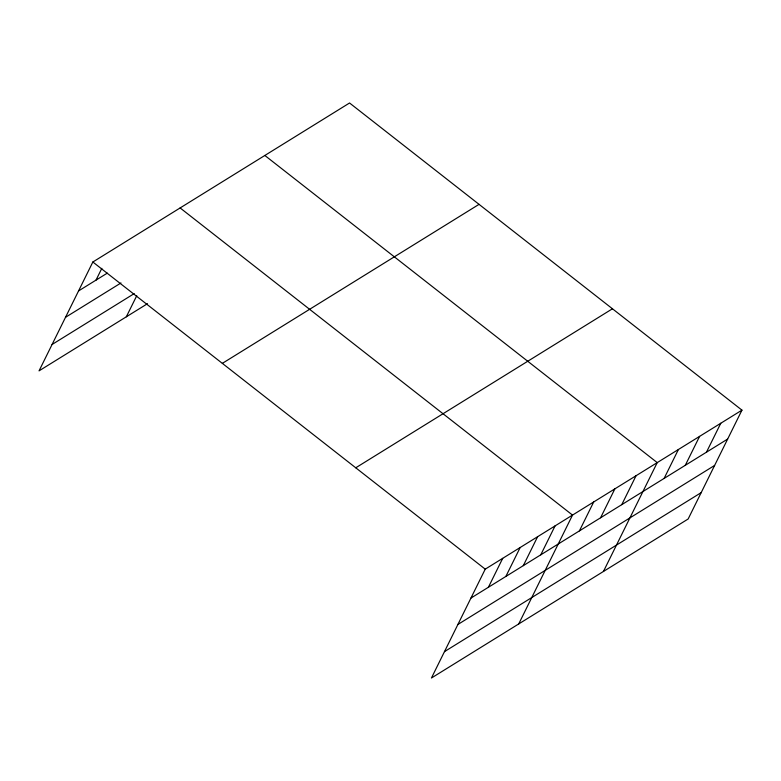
<?xml version="1.0" encoding="UTF-8"?>
<svg xmlns="http://www.w3.org/2000/svg" width="781" height="781" viewBox="0 0 781 781"><rect width="100%" height="100%" fill="white"/><g stroke="black" fill="none" stroke-linecap="round" stroke-linejoin="round"><path stroke-width="1.17" d="M741.95 410.142L485.235 569.154L431.444 678.006L688.149 518.994L741.95 410.142L349.556 102.994L92.851 262.006L39.05 370.858L147.511 303.682M96.004 280.125L101.833 268.342M126.327 316.793L136.763 295.696M488.398 587.273L502.7 558.347M505.854 576.456L520.156 547.53M523.309 565.649L537.611 536.713M540.764 554.832L555.066 525.906M518.721 623.941L572.522 515.089L180.128 207.941M579.404 530.895L593.697 501.968M600.579 517.783L614.881 488.847M621.764 504.663L636.056 475.736M603.44 571.467L657.231 462.616L264.847 155.468M664.114 478.421L678.416 449.495M685.298 465.3L699.591 436.374M706.473 452.189L720.775 423.253M78.549 290.942L107.3 273.125M65.516 317.311L120.967 282.966M52.083 344.489L134.234 293.597M222.341 363.37L479.046 204.349M355.755 467.799L612.46 308.778M470.943 598.08L727.648 439.068M457.91 624.458L714.615 465.437M444.477 651.637L701.192 492.616M92.851 262.006L485.235 569.154"/></g></svg>
